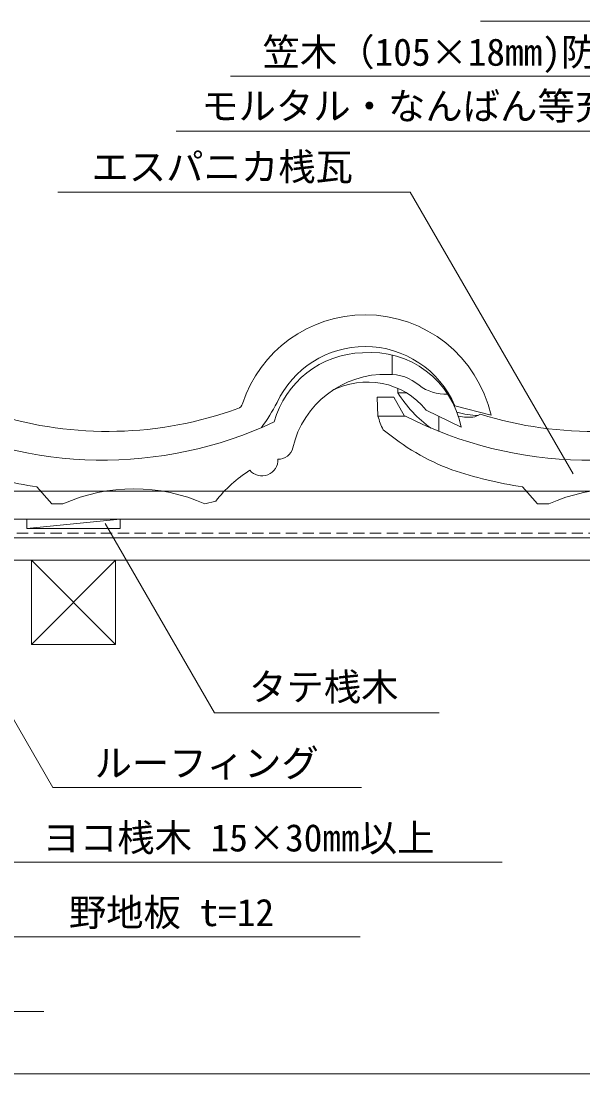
# Model space of a CAD drawing. Units: millimetres, scale not verified. Extents: x -7035 to 2796, y -3458 to 1902.
# Drawn here: x 612 to 913, y 991 to 1554 of the extents above; entities that cross this region are included whole.
import ezdxf
from ezdxf.enums import TextEntityAlignment as Align

# ---------------------------------------------------------------- set-up
doc = ezdxf.new("R2010")
doc.units = ezdxf.units.MM
doc.header["$LTSCALE"] = 5
doc.linetypes.add('DASHED1', pattern=[1.8, 1.2, -0.6])
doc.layers.add('0-0', color=7, linetype='Continuous', lineweight=18)
doc.styles.add('ＭＳ ゴシック', font='')
doc.styles.get('ＭＳ ゴシック').set_extended_font_data('MS Gothic')

msp = doc.modelspace()

# ---------------------------------------------------------------- linework, layer by layer
at = {"layer": '0-0'}
for p, q in [((1006.903, 1554.349), (858.145, 1554.349)), ((999.429, 1524.789), (724.387, 1524.789)), ((695.318, 1495.451), (995.626, 1495.451)), ((820.533, 1462.835), (631.865, 1462.835)), ((820.533, 1462.835), (907.661, 1311.926)), ((989.992, 1302.702), (353.723, 1302.702)), ((989.992, 1287.702), (353.723, 1287.702)), ((615.305, 1282.702), (665.305, 1287.702)), ((615.305, 1282.702), (615.305, 1287.702)), ((665.305, 1282.702), (665.305, 1287.702)), ((550.603, 1280.202), (629.157, 1144.142)), ((615.305, 1282.702), (665.305, 1282.702)), ((1124.992, 1277.702), (218.723, 1277.702)), ((1124.992, 1265.702), (218.723, 1265.702)), ((617.805, 1220.702), (662.805, 1265.702)), ((662.805, 1220.702), (617.805, 1265.702)), ((617.805, 1220.702), (617.805, 1265.702)), ((662.805, 1220.702), (662.805, 1265.702)), ((662.805, 1220.702), (617.805, 1220.702)), ((629.157, 1144.142), (794.452, 1144.142)), ((594.516, 1104.142), (869.704, 1104.142)), ((559.875, 1064.142), (793.668, 1064.142))]:
    msp.add_line(p, q, dxfattribs=at)
at = {"layer": '0-0', "color": 3}
for p, q in [((810.794, 1375.648), (810.794, 1365.213)), ((802.794, 1352.979), (811.803, 1352.979)), ((802.794, 1352.979), (803.236, 1342.853)), ((817.549, 1342.853), (811.803, 1352.979)), ((813.828, 1357.755), (813.933, 1355.344)), ((813.933, 1355.344), (818.482, 1355.344)), ((844.4, 1348.398), (863.805, 1343.403)), ((803.236, 1342.853), (817.988, 1342.853)), ((847.794, 1336.899), (829.027, 1346.152)), ((835.893, 1342.767), (835.893, 1334.738)), ((858.125, 1343.871), (855.183, 1342.449)), ((628.643, 1295.935), (620.689, 1305.026)), ((888.643, 1295.935), (880.689, 1305.026)), ((710.643, 1295.935), (716.453, 1297.435)), ((628.643, 1295.935), (634.643, 1295.935)), ((888.643, 1295.935), (894.643, 1295.935))]:
    msp.add_line(p, q, dxfattribs=at)
at = {"layer": '0-0', "color": 5, "linetype": 'DASHED1'}
msp.add_line((1119.992, 1280.202), (223.723, 1280.202), dxfattribs=at)
at = {"layer": '0-0', "color": 4}
msp.add_line((26.324, 990.785), (1361.324, 990.785), dxfattribs=at)
at = {"layer": '0-0'}
for points in [[(657.3, 1285.43), (715.779, 1184.142), (835.997, 1184.142)], [(387.305, 1243.202), (513.779, 1024.142), (624.351, 1024.142)]]:
    msp.add_lwpolyline(points, dxfattribs=at)
at = {"layer": '0-0', "color": 3}
for centre, radius, start, end in [((796.349, 1328.102), 69.019, 89.93592, 161.91255), ((796.503, 1328.102), 69.019, 12.80822, 90.06408), ((796.502, 1326.108), 50.73, 91.73757, 164.36239), ((796.349, 1328.102), 52.02, 89.93592, 154.94438), ((799.295, 1327.628), 49.377, 10.82212, 95.03326), ((796.503, 1328.102), 52.02, 22.96441, 90.06408), ((807.268, 1314.307), 50.968, 88.2729, 166.81158), ((809.313, 1340.685), 24.572, 49.55434, 91.187), ((797.614, 1320.759), 40.393, 38.95035, 118.65042), ((839.566, 1378.543), 23.914, 233.23772, 272.52846), ((868.479, 1388.879), 64.029, 211.58363, 234.95123), ((658.596, 1538.689), 203.987, 252.75575, 289.95915), ((726.928, 1350.735), 3.998, 288.96305, 342.46794), ((644.372, 1406.001), 118.808, 324.35491, 331.94985), ((918.596, 1538.689), 203.987, 252.75575, 289.95915), ((655.957, 1535.198), 215.858, 243.00841, 295.13652), ((844.033, 1354.591), 42.452, 196.0524, 206.57596), ((915.957, 1535.198), 215.858, 243.00841, 295.13652), ((856.964, 1382.35), 39.103, 253.00106, 269.80891), ((852.032, 1375.09), 32.793, 259.90197, 275.51365), ((889.1, 1435.495), 129.898, 230.26667, 249.09224), ((750.369, 1327.302), 7.402, 264.37808, 349.36069), ((741.169, 1319.37), 8.493, 219.78854, 3.81538), ((655.957, 1535.198), 232.858, 251.67452, 261.28849), ((775.865, 1250.213), 75.893, 122.89857, 141.52138), ((915.957, 1535.198), 232.858, 251.67452, 261.28849), ((672.643, 1209.685), 94.25, 66.22276, 113.77724), ((932.643, 1209.685), 94.25, 66.22276, 113.77724)]:
    msp.add_arc(centre, radius, start, end, dxfattribs=at)

# ---------------------------------------------------------------- texts
at = {"layer": '0-0', "style": 'ＭＳ ゴシック'}
for s, p in [('笠木（105×18mm)防腐木', (741.48, 1526.023)), ('モルタル・なんばん等充填', (708.674, 1497.14)), ('エスパニカ桟瓦', (649.9, 1464.597)), ('タテ桟木 ', (734.261, 1186.219)), ('ルーフィング', (651.595, 1145.457)), ('ヨコ桟木 15×30㎜以上', (623.702, 1105.48)), ('野地板 t=12', (637.782, 1065.502))]:
    msp.add_text(s, height=14.66, dxfattribs=at).set_placement(p, align=Align.BOTTOM_LEFT)

doc.saveas('drawing.dxf')
